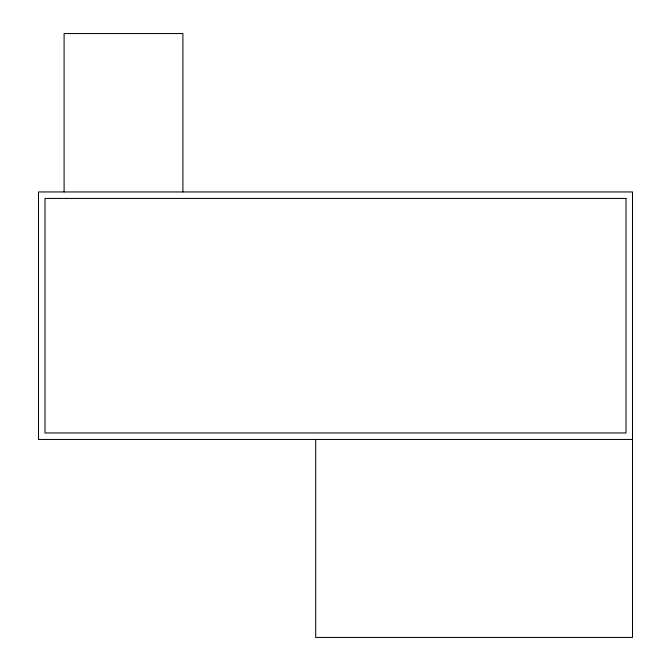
<?xml version="1.0" encoding="UTF-8"?>
<svg xmlns="http://www.w3.org/2000/svg" width="671" height="671" viewBox="0 0 671 671"><rect width="100%" height="100%" fill="white"/><g stroke="black" fill="none" stroke-linecap="round" stroke-linejoin="round"><path stroke-width="1.01" d="M632.501 439.446L38.499 439.446L38.499 191.948L632.501 191.948L632.501 637.45L315.697 637.45L315.697 439.446M182.898 191.948L182.898 33.55L64.097 33.55L64.097 191.948M626.001 198.448L44.999 198.448L44.999 432.954L626.001 432.954L626.001 198.448"/></g></svg>
